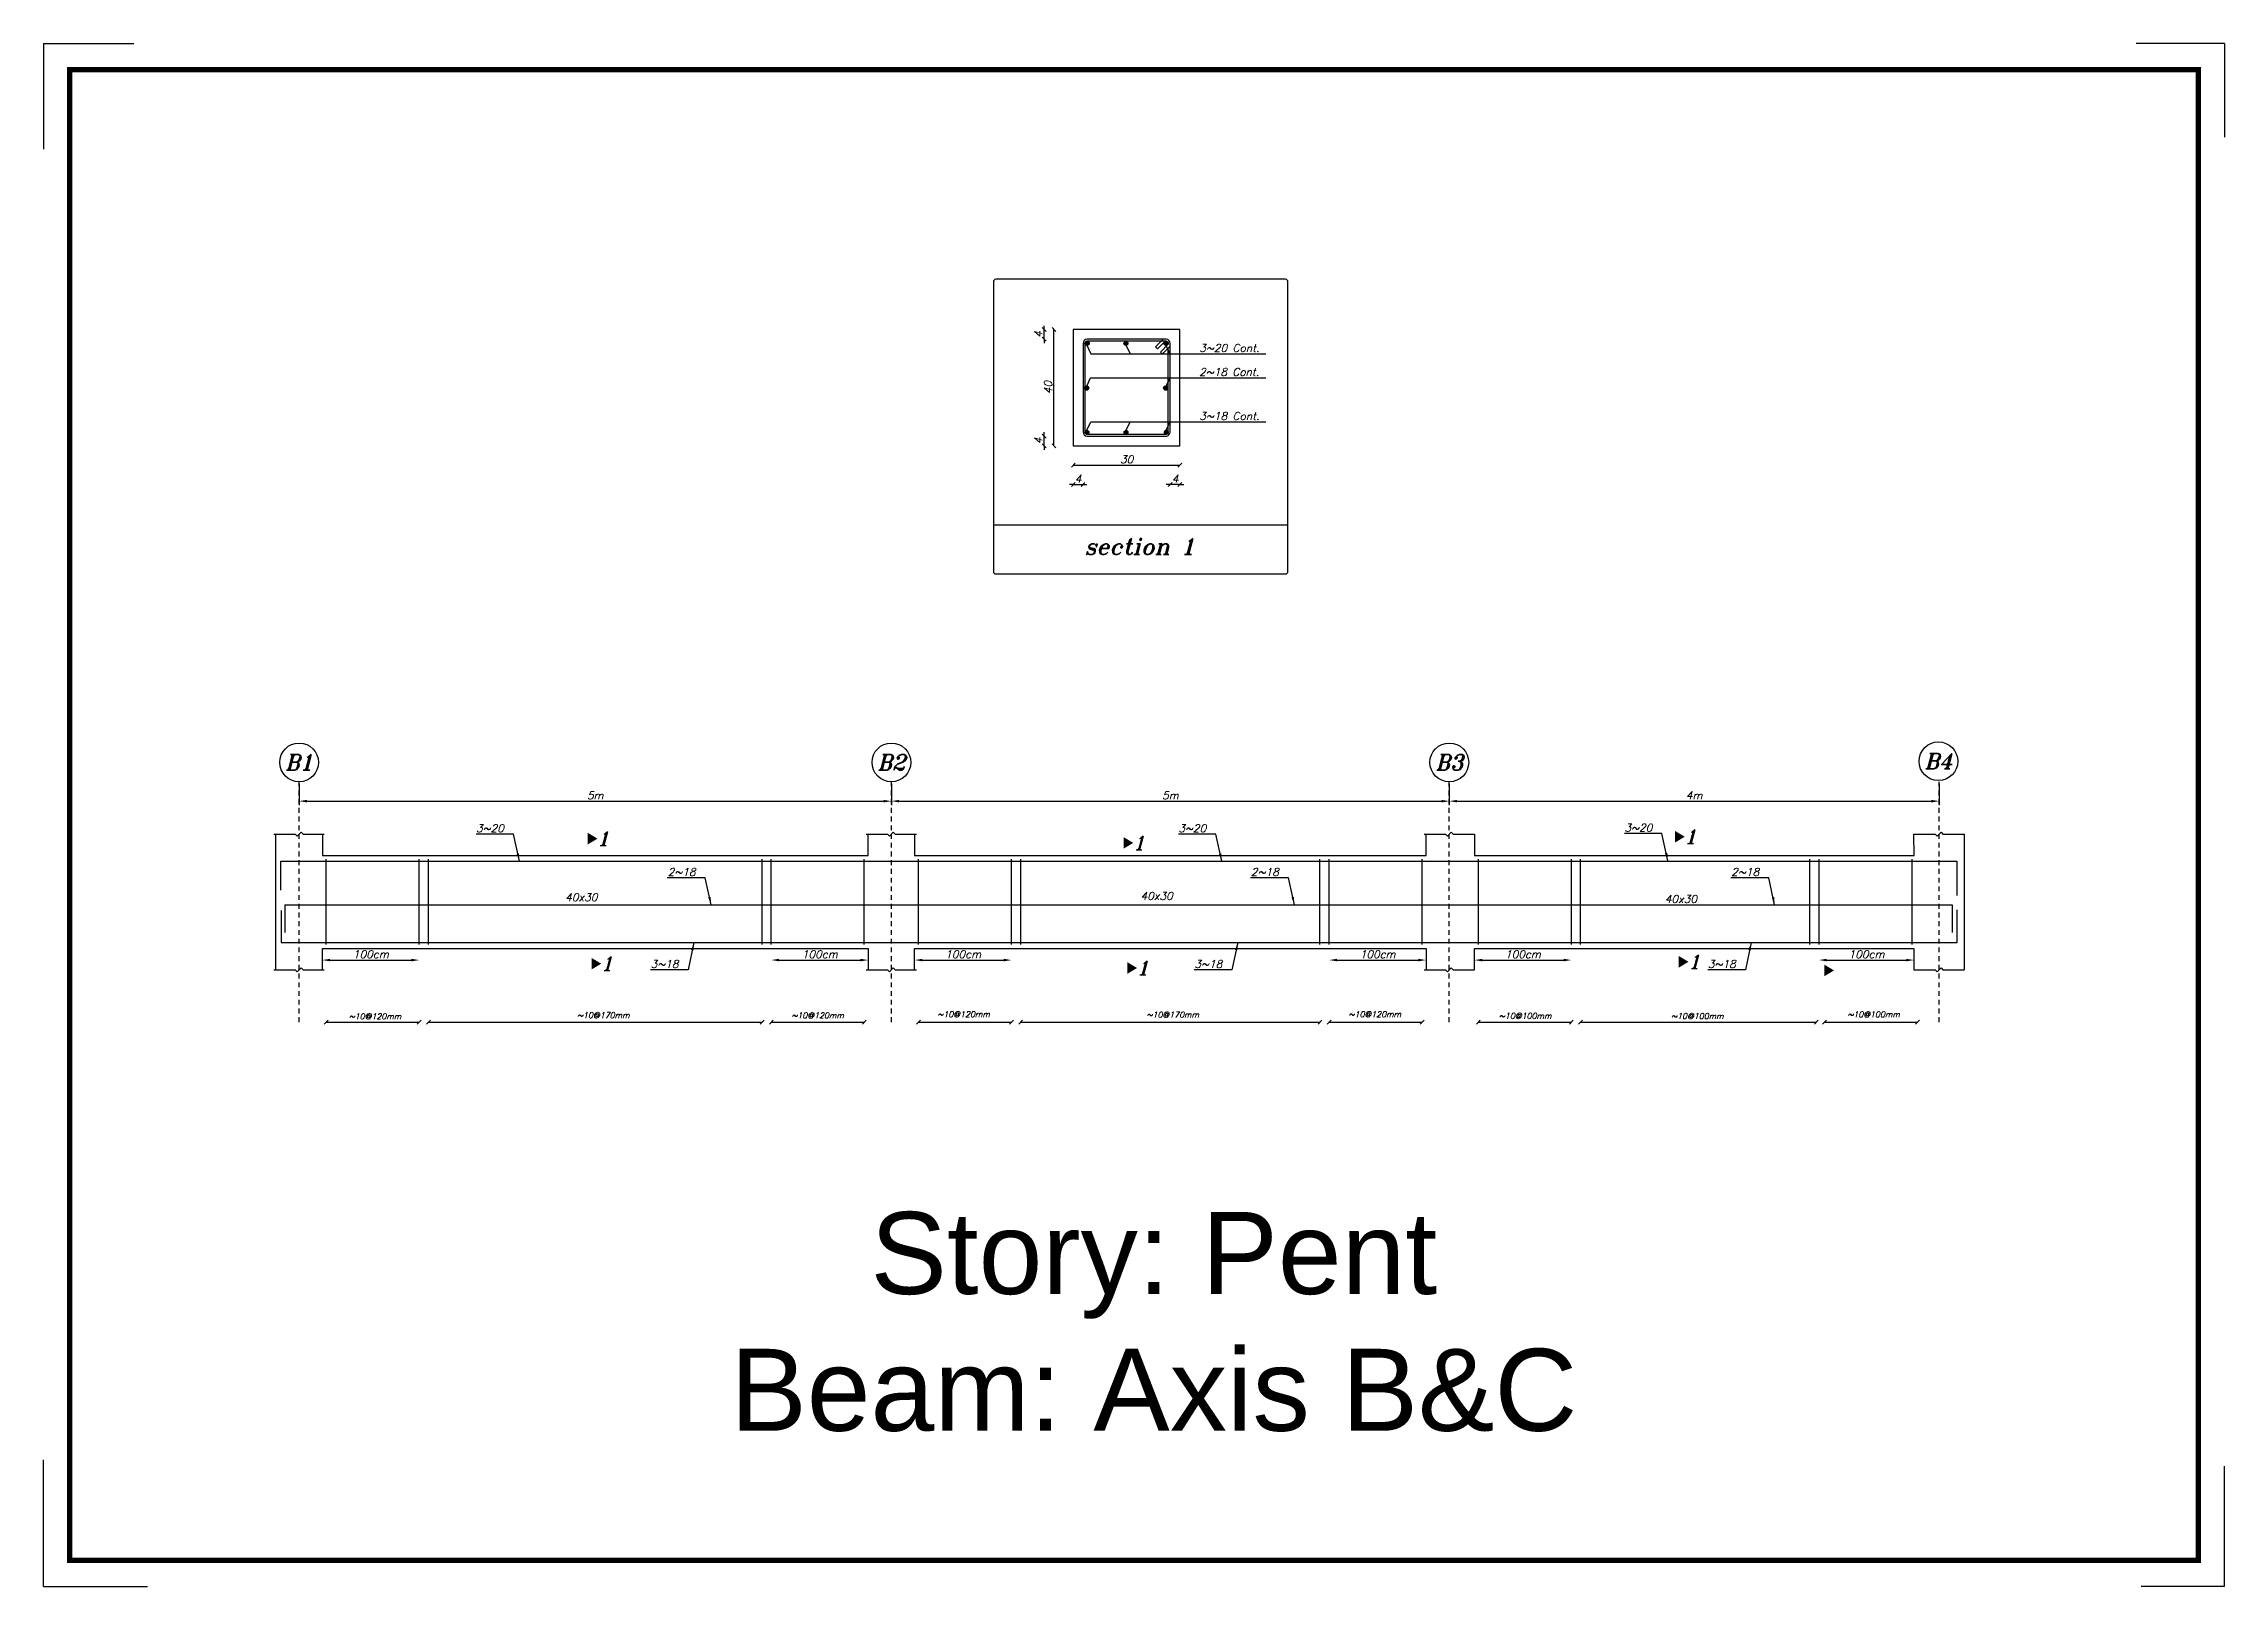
# Model space of a CAD drawing. Header units: inches. Extents: x -1152 to 1352, y 183 to 608.
# Drawn here: x 656.9 to 713.2, y 283.4 to 323.2 of the extents above; entities that cross this region are included whole.
import ezdxf
from ezdxf.enums import TextEntityAlignment as Align

# ---------------------------------------------------------------- set-up
doc = ezdxf.new("R2010")
doc.units = ezdxf.units.IN
doc.header["$MEASUREMENT"] = 0
doc.linetypes.add('HIDDEN2', pattern=[0.1875, 0.125, -0.0625])
doc.layers.add('Layer4', color=252, linetype='Continuous', lineweight=25)
doc.layers.add('SAZE_DRAWINGS', color=7, linetype='Continuous')
doc.styles.add('SAZE_STYLE', font='romancp.shx', dxfattribs={"oblique": 15})
doc.styles.add('SAZE_STYLE1', font='romant.shx', dxfattribs={"oblique": 15})
doc.styles.get("Standard").update_dxf_attribs({"font": 'arial.ttf'})
doc.dimstyles.new('SAZE_DIM_STYLE', dxfattribs={"dimtxt": 0.2, "dimasz": 0.2, "dimexe": 0.1, "dimexo": 0.05, "dimgap": 0.05, "dimtad": 0, "dimzin": 0, "dimdsep": 46, "dimtxsty": 'SAZE_STYLE', "dimcen": 0.09, "dimclrd": 2, "dimclre": 2, "dimclrt": 3, "dimadec": 0, "dimazin": 0, "dimtfac": 1, "dimtdec": 4, "dimtix": 1, "dimtmove": 1, "dimatfit": 3, "dimfxl": 1, "dimtolj": 1, "dimtzin": 0, "dimarcsym": 0})

# ---------------------------------------------------------------- blocks, each defined once
blk = doc.blocks.new('*D333')
at = {"layer": 'DEFPOINTS', "color": 0, "transparency": 16777216}
for p in [(663.506, 304.18), (678.793, 304.18), (678.793, 303.68)]:
    blk.add_point(p, dxfattribs=at)
at = {"layer": 'SAZE_DRAWINGS', "color": 2, "lineweight": -2, "transparency": 16777216}
for p, q in [((663.506, 304.13), (663.506, 303.58)), ((678.793, 304.13), (678.793, 303.58)), ((663.706, 303.68), (678.593, 303.68))]:
    blk.add_line(p, q, dxfattribs=at)
at = {"layer": 'SAZE_DRAWINGS', "color": 2, "transparency": 16777216}
for points in [[(663.706, 303.713), (663.706, 303.647), (663.506, 303.68)], [(678.593, 303.713), (678.593, 303.647), (678.793, 303.68)]]:
    blk.add_solid(points, dxfattribs=at)
at = {"layer": 'SAZE_DRAWINGS', "color": 3, "transparency": 16777216, "insert": (671.149, 303.83), "char_height": 0.2, "attachment_point": 5, "style": 'SAZE_STYLE'}
blk.add_mtext('\\A1;5m', dxfattribs=at)
blk = doc.blocks.new('*D334')
at = {"layer": 'DEFPOINTS', "color": 0, "transparency": 16777216}
for p in [(678.793, 304.18), (693.193, 304.18), (693.193, 303.68)]:
    blk.add_point(p, dxfattribs=at)
at = {"layer": 'SAZE_DRAWINGS', "color": 2, "lineweight": -2, "transparency": 16777216}
for p, q in [((678.793, 304.13), (678.793, 303.58)), ((693.193, 304.13), (693.193, 303.58)), ((678.993, 303.68), (692.993, 303.68))]:
    blk.add_line(p, q, dxfattribs=at)
at = {"layer": 'SAZE_DRAWINGS', "color": 2, "transparency": 16777216}
for points in [[(678.993, 303.713), (678.993, 303.647), (678.793, 303.68)], [(692.993, 303.713), (692.993, 303.647), (693.193, 303.68)]]:
    blk.add_solid(points, dxfattribs=at)
at = {"layer": 'SAZE_DRAWINGS', "color": 3, "transparency": 16777216, "insert": (685.993, 303.83), "char_height": 0.2, "attachment_point": 5, "style": 'SAZE_STYLE'}
blk.add_mtext('\\A1;5m', dxfattribs=at)
blk = doc.blocks.new('*D335')
at = {"layer": 'DEFPOINTS', "color": 0, "transparency": 16777216}
for p in [(664.106, 299.58), (666.606, 299.58), (666.606, 299.58)]:
    blk.add_point(p, dxfattribs=at)
at = {"layer": 'SAZE_DRAWINGS', "color": 2, "lineweight": -2, "transparency": 16777216}
blk.add_line((664.306, 299.58), (666.406, 299.58), dxfattribs=at)
at = {"layer": 'SAZE_DRAWINGS', "color": 2, "transparency": 16777216}
for points in [[(664.306, 299.613), (664.306, 299.547), (664.106, 299.58)], [(666.406, 299.613), (666.406, 299.547), (666.606, 299.58)]]:
    blk.add_solid(points, dxfattribs=at)
at = {"layer": 'SAZE_DRAWINGS', "color": 3, "transparency": 16777216, "insert": (665.356, 299.73), "char_height": 0.2, "attachment_point": 5, "style": 'SAZE_STYLE'}
blk.add_mtext('\\A1;100cm', dxfattribs=at)
blk = doc.blocks.new('*D336')
at = {"layer": 'DEFPOINTS', "color": 0, "transparency": 16777216}
for p in [(675.693, 299.58), (678.193, 299.58), (678.193, 299.58)]:
    blk.add_point(p, dxfattribs=at)
at = {"layer": 'SAZE_DRAWINGS', "color": 2, "lineweight": -2, "transparency": 16777216}
blk.add_line((675.893, 299.58), (677.993, 299.58), dxfattribs=at)
at = {"layer": 'SAZE_DRAWINGS', "color": 2, "transparency": 16777216}
for points in [[(675.893, 299.613), (675.893, 299.547), (675.693, 299.58)], [(677.993, 299.613), (677.993, 299.547), (678.193, 299.58)]]:
    blk.add_solid(points, dxfattribs=at)
at = {"layer": 'SAZE_DRAWINGS', "color": 3, "transparency": 16777216, "insert": (676.943, 299.73), "char_height": 0.2, "attachment_point": 5, "style": 'SAZE_STYLE'}
blk.add_mtext('\\A1;100cm', dxfattribs=at)
blk = doc.blocks.new('*D337')
at = {"layer": 'DEFPOINTS', "color": 0, "transparency": 16777216}
for p in [(679.393, 299.58), (681.893, 299.58), (681.893, 299.58)]:
    blk.add_point(p, dxfattribs=at)
at = {"layer": 'SAZE_DRAWINGS', "color": 2, "lineweight": -2, "transparency": 16777216}
blk.add_line((679.593, 299.58), (681.693, 299.58), dxfattribs=at)
at = {"layer": 'SAZE_DRAWINGS', "color": 2, "transparency": 16777216}
for points in [[(679.593, 299.613), (679.593, 299.547), (679.393, 299.58)], [(681.693, 299.613), (681.693, 299.547), (681.893, 299.58)]]:
    blk.add_solid(points, dxfattribs=at)
at = {"layer": 'SAZE_DRAWINGS', "color": 3, "transparency": 16777216, "insert": (680.643, 299.73), "char_height": 0.2, "attachment_point": 5, "style": 'SAZE_STYLE'}
blk.add_mtext('\\A1;100cm', dxfattribs=at)
blk = doc.blocks.new('*D338')
at = {"layer": 'DEFPOINTS', "color": 0, "transparency": 16777216}
for p in [(690.093, 299.58), (692.593, 299.58), (692.593, 299.58)]:
    blk.add_point(p, dxfattribs=at)
at = {"layer": 'SAZE_DRAWINGS', "color": 2, "lineweight": -2, "transparency": 16777216}
blk.add_line((690.293, 299.58), (692.393, 299.58), dxfattribs=at)
at = {"layer": 'SAZE_DRAWINGS', "color": 2, "transparency": 16777216}
for points in [[(690.293, 299.613), (690.293, 299.547), (690.093, 299.58)], [(692.393, 299.613), (692.393, 299.547), (692.593, 299.58)]]:
    blk.add_solid(points, dxfattribs=at)
at = {"layer": 'SAZE_DRAWINGS', "color": 3, "transparency": 16777216, "insert": (691.343, 299.73), "char_height": 0.2, "attachment_point": 5, "style": 'SAZE_STYLE'}
blk.add_mtext('\\A1;100cm', dxfattribs=at)
blk = doc.blocks.new('*D339')
at = {"layer": 'DEFPOINTS', "color": 0, "transparency": 16777216}
for p in [(693.193, 304.18), (705.835, 304.18), (705.835, 303.68)]:
    blk.add_point(p, dxfattribs=at)
at = {"layer": 'SAZE_DRAWINGS', "color": 2, "lineweight": -2, "transparency": 16777216}
for p, q in [((693.193, 304.13), (693.193, 303.58)), ((705.835, 304.13), (705.835, 303.58)), ((693.393, 303.68), (705.635, 303.68))]:
    blk.add_line(p, q, dxfattribs=at)
at = {"layer": 'SAZE_DRAWINGS', "color": 2, "transparency": 16777216}
for points in [[(693.393, 303.713), (693.393, 303.647), (693.193, 303.68)], [(705.635, 303.713), (705.635, 303.647), (705.835, 303.68)]]:
    blk.add_solid(points, dxfattribs=at)
at = {"layer": 'SAZE_DRAWINGS', "color": 3, "transparency": 16777216, "insert": (699.514, 303.83), "char_height": 0.2, "attachment_point": 5, "style": 'SAZE_STYLE'}
blk.add_mtext('\\A1;4m', dxfattribs=at)
blk = doc.blocks.new('*D340')
at = {"layer": 'DEFPOINTS', "color": 0, "transparency": 16777216}
for p in [(693.843, 299.58), (696.343, 299.58), (696.343, 299.58)]:
    blk.add_point(p, dxfattribs=at)
at = {"layer": 'SAZE_DRAWINGS', "color": 2, "lineweight": -2, "transparency": 16777216}
blk.add_line((694.043, 299.58), (696.143, 299.58), dxfattribs=at)
at = {"layer": 'SAZE_DRAWINGS', "color": 2, "transparency": 16777216}
for points in [[(694.043, 299.613), (694.043, 299.547), (693.843, 299.58)], [(696.143, 299.613), (696.143, 299.547), (696.343, 299.58)]]:
    blk.add_solid(points, dxfattribs=at)
at = {"layer": 'SAZE_DRAWINGS', "color": 3, "transparency": 16777216, "insert": (695.093, 299.73), "char_height": 0.2, "attachment_point": 5, "style": 'SAZE_STYLE'}
blk.add_mtext('\\A1;100cm', dxfattribs=at)
blk = doc.blocks.new('*D341')
at = {"layer": 'DEFPOINTS', "color": 0, "transparency": 16777216}
for p in [(702.735, 299.58), (705.185, 299.58), (705.185, 299.58)]:
    blk.add_point(p, dxfattribs=at)
at = {"layer": 'SAZE_DRAWINGS', "color": 2, "lineweight": -2, "transparency": 16777216}
blk.add_line((702.935, 299.58), (704.985, 299.58), dxfattribs=at)
at = {"layer": 'SAZE_DRAWINGS', "color": 2, "transparency": 16777216}
for points in [[(702.935, 299.613), (702.935, 299.547), (702.735, 299.58)], [(704.985, 299.613), (704.985, 299.547), (705.185, 299.58)]]:
    blk.add_solid(points, dxfattribs=at)
at = {"layer": 'SAZE_DRAWINGS', "color": 3, "transparency": 16777216, "insert": (703.96, 299.73), "char_height": 0.2, "attachment_point": 5, "style": 'SAZE_STYLE'}
blk.add_mtext('\\A1;100cm', dxfattribs=at)
blk = doc.blocks.new('SAZE-CIR-COL')
at = {"layer": 'SAZE_DRAWINGS'}
h = blk.add_hatch(color=0, dxfattribs=at)
h.dxf.hatch_style = 1
h.paths.add_polyline_path([(0.5, 0, 1), (-0.5, 0, 1)])
at = {"layer": 'SAZE_DRAWINGS', "color": 0}
blk.add_circle((0, 0), 0.5, dxfattribs=at)
blk = doc.blocks.new('_Oblique')
at = {"color": 0, "linetype": 'ByBlock', "lineweight": -2}
blk.add_line((-0.5, -0.5), (0.5, 0.5), dxfattribs=at)
blk = doc.blocks.new('*D348')
at = {"layer": 'DEFPOINTS', "color": 0, "transparency": 16777216}
for p in [(683.488, 311.847), (683.738, 311.847), (683.738, 311.847)]:
    blk.add_point(p, dxfattribs=at)
at = {"layer": 'SAZE_DRAWINGS', "color": 2, "lineweight": -2, "transparency": 16777216}
for p, q in [((683.488, 311.847), (683.388, 311.847)), ((683.488, 311.847), (683.738, 311.847)), ((683.738, 311.847), (683.838, 311.847))]:
    blk.add_line(p, q, dxfattribs=at)
at = {"layer": 'SAZE_DRAWINGS', "color": 2, "lineweight": -2, "transparency": 16777216, "xscale": 0.1, "yscale": 0.1, "zscale": 0.1}
blk.add_blockref('_Oblique', (683.488, 311.847), dxfattribs=at)
at = {"layer": 'SAZE_DRAWINGS', "color": 2, "lineweight": -2, "transparency": 16777216, "xscale": 0.1, "yscale": 0.1, "zscale": 0.1, "rotation": 180}
blk.add_blockref('_Oblique', (683.738, 311.847), dxfattribs=at)
at = {"layer": 'SAZE_DRAWINGS', "color": 3, "transparency": 16777216, "insert": (683.613, 311.997), "char_height": 0.2, "attachment_point": 5, "style": 'SAZE_STYLE'}
blk.add_mtext('\\A1;4', dxfattribs=at)
blk = doc.blocks.new('*D349')
at = {"layer": 'DEFPOINTS', "color": 0, "transparency": 16777216}
for p in [(683.488, 312.347), (686.238, 312.347), (686.238, 312.347)]:
    blk.add_point(p, dxfattribs=at)
at = {"layer": 'SAZE_DRAWINGS', "color": 2, "lineweight": -2, "transparency": 16777216}
blk.add_line((683.488, 312.347), (686.238, 312.347), dxfattribs=at)
at = {"layer": 'SAZE_DRAWINGS', "color": 2, "lineweight": -2, "transparency": 16777216, "xscale": 0.1, "yscale": 0.1, "zscale": 0.1, "rotation": 180}
blk.add_blockref('_Oblique', (683.488, 312.347), dxfattribs=at)
at = {"layer": 'SAZE_DRAWINGS', "color": 2, "lineweight": -2, "transparency": 16777216, "xscale": 0.1, "yscale": 0.1, "zscale": 0.1}
blk.add_blockref('_Oblique', (686.238, 312.347), dxfattribs=at)
at = {"layer": 'SAZE_DRAWINGS', "color": 3, "transparency": 16777216, "insert": (684.863, 312.497), "char_height": 0.2, "attachment_point": 5, "style": 'SAZE_STYLE'}
blk.add_mtext('\\A1;30', dxfattribs=at)
blk = doc.blocks.new('*D350')
at = {"layer": 'DEFPOINTS', "color": 0, "transparency": 16777216}
for p in [(685.988, 311.847), (685.988, 311.847), (686.238, 311.847)]:
    blk.add_point(p, dxfattribs=at)
at = {"layer": 'SAZE_DRAWINGS', "color": 2, "lineweight": -2, "transparency": 16777216}
for p, q in [((685.988, 311.847), (685.888, 311.847)), ((686.238, 311.847), (685.988, 311.847)), ((686.238, 311.847), (686.338, 311.847))]:
    blk.add_line(p, q, dxfattribs=at)
at = {"layer": 'SAZE_DRAWINGS', "color": 2, "lineweight": -2, "transparency": 16777216, "xscale": 0.1, "yscale": 0.1, "zscale": 0.1}
blk.add_blockref('_Oblique', (685.988, 311.847), dxfattribs=at)
at = {"layer": 'SAZE_DRAWINGS', "color": 2, "lineweight": -2, "transparency": 16777216, "xscale": 0.1, "yscale": 0.1, "zscale": 0.1, "rotation": 180}
blk.add_blockref('_Oblique', (686.238, 311.847), dxfattribs=at)
at = {"layer": 'SAZE_DRAWINGS', "color": 3, "transparency": 16777216, "insert": (686.113, 311.997), "char_height": 0.2, "attachment_point": 5, "style": 'SAZE_STYLE'}
blk.add_mtext('\\A1;4', dxfattribs=at)
blk = doc.blocks.new('*D351')
at = {"layer": 'DEFPOINTS', "color": 0, "transparency": 16777216}
for p in [(682.738, 313.097), (682.738, 313.097), (682.738, 312.847)]:
    blk.add_point(p, dxfattribs=at)
at = {"layer": 'SAZE_DRAWINGS', "color": 2, "lineweight": -2, "transparency": 16777216}
for p, q in [((682.738, 313.097), (682.738, 313.197)), ((682.738, 312.847), (682.738, 313.097)), ((682.738, 312.847), (682.738, 312.747))]:
    blk.add_line(p, q, dxfattribs=at)
at = {"layer": 'SAZE_DRAWINGS', "color": 2, "lineweight": -2, "transparency": 16777216, "xscale": 0.1, "yscale": 0.1, "zscale": 0.1}
for p, rotation in [((682.738, 313.097), 270), ((682.738, 312.847), 90)]:
    blk.add_blockref('_Oblique', p, dxfattribs=dict(at, rotation=rotation))
at = {"layer": 'SAZE_DRAWINGS', "color": 3, "transparency": 16777216, "insert": (682.588, 312.972), "char_height": 0.2, "attachment_point": 5, "rotation": 90, "style": 'SAZE_STYLE'}
blk.add_mtext('\\A1;4', dxfattribs=at)
blk = doc.blocks.new('*D352')
at = {"layer": 'DEFPOINTS', "color": 0, "transparency": 16777216}
for p in [(682.988, 315.847), (682.988, 315.847), (682.988, 312.847)]:
    blk.add_point(p, dxfattribs=at)
at = {"layer": 'SAZE_DRAWINGS', "color": 2, "lineweight": -2, "transparency": 16777216}
blk.add_line((682.988, 312.847), (682.988, 315.847), dxfattribs=at)
at = {"layer": 'SAZE_DRAWINGS', "color": 2, "lineweight": -2, "transparency": 16777216, "xscale": 0.1, "yscale": 0.1, "zscale": 0.1}
for p, rotation in [((682.988, 315.847), 90), ((682.988, 312.847), 270)]:
    blk.add_blockref('_Oblique', p, dxfattribs=dict(at, rotation=rotation))
at = {"layer": 'SAZE_DRAWINGS', "color": 3, "transparency": 16777216, "insert": (682.838, 314.347), "char_height": 0.2, "attachment_point": 5, "rotation": 90, "style": 'SAZE_STYLE'}
blk.add_mtext('\\A1;40', dxfattribs=at)
blk = doc.blocks.new('*D353')
at = {"layer": 'DEFPOINTS', "color": 0, "transparency": 16777216}
for p in [(682.738, 315.847), (682.738, 315.847), (682.738, 315.597)]:
    blk.add_point(p, dxfattribs=at)
at = {"layer": 'SAZE_DRAWINGS', "color": 2, "lineweight": -2, "transparency": 16777216}
for p, q in [((682.738, 315.847), (682.738, 315.947)), ((682.738, 315.597), (682.738, 315.847)), ((682.738, 315.597), (682.738, 315.497))]:
    blk.add_line(p, q, dxfattribs=at)
at = {"layer": 'SAZE_DRAWINGS', "color": 2, "lineweight": -2, "transparency": 16777216, "xscale": 0.1, "yscale": 0.1, "zscale": 0.1}
for p, rotation in [((682.738, 315.847), 270), ((682.738, 315.597), 90)]:
    blk.add_blockref('_Oblique', p, dxfattribs=dict(at, rotation=rotation))
at = {"layer": 'SAZE_DRAWINGS', "color": 3, "transparency": 16777216, "insert": (682.588, 315.722), "char_height": 0.2, "attachment_point": 5, "rotation": 90, "style": 'SAZE_STYLE'}
blk.add_mtext('\\A1;4', dxfattribs=at)

msp = doc.modelspace()

# ---------------------------------------------------------------- linework, layer by layer
at = {"color": 3}
msp.add_line((706.48483, 302.83014), (706.48483, 299.33014), dxfattribs=at)
at = {"color": 6}
for p, q in [((706.29492, 302.13014), (706.29492, 301.24571)), ((663.13701, 301.00779), (663.13701, 300.28976)), ((706.17066, 301.00779), (706.17066, 300.28976)), ((706.29986, 300.03014), (706.29986, 300.8734))]:
    msp.add_line(p, q, dxfattribs=at)
at = {"layer": 'Layer4'}
for p, q in [((656.91115, 323.224), (656.91115, 320.50326)), ((656.91115, 323.224), (659.24384, 323.224)), ((713.19752, 323.224), (710.92193, 323.224)), ((713.19752, 323.224), (713.19752, 320.81347)), ((656.91115, 283.4215), (656.91115, 286.68833)), ((713.19752, 283.4215), (713.19752, 286.52266)), ((713.19752, 283.4215), (713.19752, 284.76166)), ((656.91115, 283.4215), (659.5915, 283.4215)), ((713.19752, 283.4215), (711.04673, 283.4215))]:
    msp.add_line(p, q, dxfattribs=at)
at = {"layer": 'Layer4', "const_width": 0.13402}
msp.add_lwpolyline([(657.58123, 322.55393), (712.52744, 322.55393), (712.52744, 284.09158), (657.58123, 284.09158)], close=True, dxfattribs=at)
at = {"layer": 'SAZE_DRAWINGS', "color": 8}
msp.add_line((681.42404, 310.8095), (689.02627, 310.8095), dxfattribs=at)
msp.add_lwpolyline([(681.4874, 309.54201), (688.96292, 309.54201, 0.41421356), (689.02627, 309.60537), (689.02627, 317.08089, 0.41421356), (688.96292, 317.14424), (681.4874, 317.14424, 0.41421356), (681.42404, 317.08089), (681.42404, 309.60537, 0.41421356)], format="xyb", close=True, dxfattribs=at)
at = {"layer": 'SAZE_DRAWINGS', "color": 3}
msp.add_lwpolyline([(683.48836, 312.84724), (686.23836, 312.84724), (686.23836, 315.84724), (683.48836, 315.84724)], close=True, dxfattribs=at)
at = {"layer": 'SAZE_DRAWINGS', "color": 4}
msp.add_lwpolyline([(683.84336, 313.09724), (685.88336, 313.09724, 0.41421356), (685.98836, 313.20224), (685.98836, 315.49224, 0.41421356), (685.88336, 315.59724), (683.84336, 315.59724, 0.41421356), (683.73836, 315.49224), (683.73836, 313.20224, 0.41421356)], format="xyb", close=True, dxfattribs=at)
for points, format in [([(685.93836, 315.46724), (685.93836, 315.49224, 0.41421356), (685.88336, 315.54724), (683.84336, 315.54724, 0.41421356), (683.78836, 315.49224), (683.78836, 313.20224, 0.41421356), (683.84336, 313.14724), (685.88336, 313.14724, 0.41421356), (685.93836, 313.20224), (685.93836, 315.36724)], "xyb"), ([(670.95451, 302.71319, 0.3, 0, 0), (671.20451, 302.71319, 0, 0, 0)], "xyseb"), ([(699.0181, 302.7624, 0.3, 0, 0), (699.2681, 302.7624, 0, 0, 0)], "xyseb"), ([(684.78417, 302.60293, 0.3, 0, 0), (685.03417, 302.60293, 0, 0, 0)], "xyseb"), ([(671.05287, 299.48583, 0.3, 0, 0), (671.30287, 299.48583, 0, 0, 0)], "xyseb"), ([(684.88254, 299.37557, 0.3, 0, 0), (685.13254, 299.37557, 0, 0, 0)], "xyseb"), ([(699.11647, 299.53505, 0.3, 0, 0), (699.36647, 299.53505, 0, 0, 0)], "xyseb"), ([(702.87202, 299.31301, 0.3, 0, 0), (703.12202, 299.31301, 0, 0, 0)], "xyseb")]:
    msp.add_lwpolyline(points, format=format, dxfattribs=at)
for points in [[(685.85836, 315.54724), (685.65836, 315.34724), (685.60836, 315.39724), (685.80836, 315.59724)], [(685.93836, 315.46724), (685.73836, 315.26724), (685.78836, 315.21724), (685.98836, 315.41724)]]:
    msp.add_lwpolyline(points, dxfattribs=at)
at = {"layer": 'SAZE_DRAWINGS', "color": 2, "linetype": 'HIDDEN2'}
for points in [[(663.50604, 297.98014), (663.50604, 304.18014)], [(678.79256, 297.98014), (678.79256, 304.18014)], [(693.19256, 297.98014), (693.19256, 304.18014)], [(705.83483, 297.98014), (705.83483, 304.18014)]]:
    msp.add_lwpolyline(points, dxfattribs=at)
at = {"layer": 'SAZE_DRAWINGS', "color": 8}
for points in [[(662.85604, 302.83014), (663.40604, 302.83014), (663.45604, 302.78014), (663.55604, 302.88014), (663.60604, 302.83014), (664.15604, 302.83014)], [(678.14256, 302.83014), (678.69256, 302.83014), (678.74256, 302.78014), (678.84256, 302.88014), (678.89256, 302.83014), (679.44256, 302.83014)], [(692.54256, 302.83014), (693.09256, 302.83014), (693.14256, 302.78014), (693.24256, 302.88014), (693.29256, 302.83014), (693.84256, 302.83014)], [(705.18483, 302.83014), (705.73483, 302.83014), (705.78483, 302.78014), (705.88483, 302.88014), (705.93483, 302.83014), (706.48483, 302.83014)], [(662.85604, 299.33014), (663.40604, 299.33014), (663.45604, 299.28014), (663.55604, 299.38014), (663.60604, 299.33014), (664.15604, 299.33014)], [(678.14256, 299.33014), (678.69256, 299.33014), (678.74256, 299.28014), (678.84256, 299.38014), (678.89256, 299.33014), (679.44256, 299.33014)], [(692.54256, 299.33014), (693.09256, 299.33014), (693.14256, 299.28014), (693.24256, 299.38014), (693.29256, 299.33014), (693.84256, 299.33014)], [(705.18483, 299.33014), (705.73483, 299.33014), (705.78483, 299.28014), (705.88483, 299.38014), (705.93483, 299.33014), (706.48483, 299.33014)]]:
    msp.add_lwpolyline(points, dxfattribs=at)
at = {"layer": 'SAZE_DRAWINGS', "color": 3, "linetype": 'Continuous'}
for points in [[(662.90604, 299.33014), (662.90604, 302.83014)], [(664.10604, 302.83014), (664.10604, 302.28014), (678.19256, 302.28014), (678.19256, 302.83014)], [(679.39256, 302.83014), (679.39256, 302.28014), (692.59256, 302.28014), (692.59256, 302.83014)], [(693.84256, 302.83014), (693.84256, 302.28014), (705.19107, 302.28014), (705.18483, 302.83014)], [(664.10604, 299.33014), (664.10604, 299.88014), (678.19256, 299.88014), (678.19256, 299.33014)], [(679.39256, 299.33014), (679.39256, 299.88014), (692.59256, 299.88014), (692.59256, 299.33014)], [(693.84256, 299.33014), (693.84256, 299.88014), (705.1844, 299.88014), (705.18483, 299.33014)]]:
    msp.add_lwpolyline(points, dxfattribs=at)
at = {"layer": 'SAZE_DRAWINGS', "color": 6, "linetype": 'Continuous'}
for points in [[(663.03604, 301.38492), (663.03604, 302.13014), (706.29492, 302.13014)], [(663.04404, 300.85941), (663.04404, 300.03014), (706.29986, 300.03014)], [(663.13701, 301.00779), (706.17066, 301.00779)]]:
    msp.add_lwpolyline(points, dxfattribs=at)
at = {"layer": 'SAZE_DRAWINGS', "color": 4, "linetype": 'Continuous'}
for points in [[(664.20604, 299.98014), (664.20604, 302.18014)], [(666.60604, 299.98014), (666.60604, 302.18014)], [(666.84404, 299.98014), (666.84404, 302.18014)], [(675.45456, 299.98014), (675.45456, 302.18014)], [(675.69256, 299.98014), (675.69256, 302.18014)], [(678.09256, 299.98014), (678.09256, 302.18014)], [(679.49256, 299.98014), (679.49256, 302.18014)], [(681.89256, 299.98014), (681.89256, 302.18014)], [(682.13056, 299.98014), (682.13056, 302.18014)], [(689.85456, 299.98014), (689.85456, 302.18014)], [(690.09256, 299.98014), (690.09256, 302.18014)], [(692.49256, 299.98014), (692.49256, 302.18014)], [(693.94256, 299.98014), (693.94256, 302.18014)], [(696.34256, 299.98014), (696.34256, 302.18014)], [(696.58056, 299.98014), (696.58056, 302.18014)], [(702.49683, 299.98014), (702.49683, 302.18014)], [(702.73483, 299.98014), (702.73483, 302.18014)], [(705.13483, 299.98014), (705.13483, 302.18014)]]:
    msp.add_lwpolyline(points, dxfattribs=at)
at = {"layer": 'SAZE_DRAWINGS', "color": 1}
for points in [[(664.15604, 297.93014), (664.25604, 298.03014)], [(664.20604, 297.98014), (666.60604, 297.98014)], [(666.55604, 297.93014), (666.65604, 298.03014)], [(666.79404, 297.93014), (666.89404, 298.03014)], [(666.84404, 297.98014), (675.45456, 297.98014)], [(675.40456, 297.93014), (675.50456, 298.03014)], [(675.64256, 297.93014), (675.74256, 298.03014)], [(675.69256, 297.98014), (678.09256, 297.98014)], [(678.04256, 297.93014), (678.14256, 298.03014)], [(679.44256, 297.93014), (679.54256, 298.03014)], [(679.49256, 297.98014), (681.89256, 297.98014)], [(681.84256, 297.93014), (681.94256, 298.03014)], [(682.08056, 297.93014), (682.18056, 298.03014)], [(682.13056, 297.98014), (689.85456, 297.98014)], [(689.80456, 297.93014), (689.90456, 298.03014)], [(690.04256, 297.93014), (690.14256, 298.03014)], [(690.09256, 297.98014), (692.49256, 297.98014)], [(692.44256, 297.93014), (692.54256, 298.03014)], [(693.89256, 297.93014), (693.99256, 298.03014)], [(693.94256, 297.98014), (696.34256, 297.98014)], [(696.29256, 297.93014), (696.39256, 298.03014)], [(696.53056, 297.93014), (696.63056, 298.03014)], [(696.58056, 297.98014), (702.66518, 297.98014)], [(702.61518, 297.93014), (702.71518, 298.03014)], [(702.8283, 297.93014), (702.9283, 298.03014)], [(702.8783, 297.98014), (705.2783, 297.98014)], [(705.2283, 297.93014), (705.3283, 298.03014)]]:
    msp.add_lwpolyline(points, dxfattribs=at)
at = {"layer": 'SAZE_DRAWINGS', "color": 2}
for centre in [(663.50604, 304.68014), (678.79256, 304.68014), (693.19256, 304.68014), (705.81745, 304.70969)]:
    msp.add_ellipse(centre, major_axis=(0.5, 0), ratio=1, dxfattribs=at)

# ---------------------------------------------------------------- block references
at = {"layer": 'SAZE_DRAWINGS', "color": 6}
for p, xscale, yscale, zscale in [((683.84336, 315.49224), 0.11, 0.11, 0.11), ((684.84502, 315.49047), 0.1, 0.1, 0.1), ((685.88336, 315.49224), 0.11, 0.11, 0.11), ((683.83128, 314.33673), 0.11, 0.11, 0.11), ((685.87128, 314.33673), 0.11, 0.11, 0.11), ((683.83836, 313.19724), 0.1, 0.1, 0.1), ((684.84945, 313.19392), 0.1, 0.1, 0.1), ((685.88836, 313.19724), 0.1, 0.1, 0.1)]:
    msp.add_blockref('SAZE-CIR-COL', p, dxfattribs=dict(at, xscale=xscale, yscale=yscale, zscale=zscale))

# ---------------------------------------------------------------- texts
at = {"color": 6, "insert": (657.03975, 293.08046), "char_height": 2.116983, "attachment_point": 1}
msp.add_mtext_dynamic_manual_height_columns('\\pxqc;Story: Pent\\PBeam: Axis B&C', width=57.0507531, gutter_width=36.72032, heights=[0], dxfattribs=at)
at = {"layer": 'SAZE_DRAWINGS', "color": 2, "style": 'SAZE_STYLE1', "oblique": 15}
for s, height, p in [('section 1', 0.411787, (685.20332, 310.24748)), ('40x30', 0.2, (670.78958, 301.20051)), ('40x30', 0.2, (685.63817, 301.23495)), ('40x30', 0.2, (699.16834, 301.15649))]:
    msp.add_text(s, height=height, dxfattribs=at).set_placement(p, align=Align.MIDDLE_CENTER)
at = {"layer": 'SAZE_DRAWINGS', "color": 3, "style": 'SAZE_STYLE1', "oblique": 15}
for s, p in [('B1', (663.50604, 304.68014)), ('B2', (678.79256, 304.68014)), ('B3', (693.19256, 304.68014)), ('B4', (705.81745, 304.70969))]:
    msp.add_text(s, height=0.4, dxfattribs=at).set_placement(p, align=Align.MIDDLE_CENTER)
at = {"layer": 'SAZE_DRAWINGS', "color": 2, "style": 'SAZE_STYLE1', "oblique": 15}
for p in [(671.20451, 302.71319), (699.2681, 302.7624), (685.03417, 302.60293), (671.30287, 299.48583), (685.13254, 299.37557), (699.36647, 299.53505)]:
    msp.add_text('1', height=0.35, dxfattribs=at).set_placement(p, align=Align.MIDDLE_LEFT)
at = {"layer": 'SAZE_DRAWINGS', "color": 3, "style": 'SAZE_STYLE', "oblique": 15}
for s, p in [('~10@120mm', (665.46394, 298.05354)), ('~10@170mm', (671.35749, 298.08225)), ('~10@120mm', (676.88956, 298.07811)), ('~10@120mm', (680.65662, 298.10671)), ('~10@170mm', (686.05479, 298.09654)), ('~10@120mm', (691.2697, 298.10671)), ('~10@100mm', (695.15159, 298.06531)), ('~10@100mm', (699.59503, 298.0607)), ('~10@100mm', (704.14477, 298.10373))]:
    msp.add_text(s, height=0.15, dxfattribs=at).set_placement(p, align=Align.CENTER)
at = {"layer": 'SAZE_DRAWINGS', "color": 3, "char_height": 0.2, "style": 'SAZE_STYLE'}
for s, insert, attachment_point in [('\\A1;3~20 Cont.', (686.73836, 315.27224), 7), ('\\A1;2~18 Cont.', (686.73418, 314.65461), 7), ('\\A1;3~18 Cont.', (686.73836, 313.51724), 7), ('\\A1;3~20', (668.79074, 302.88015), 9), ('\\A1;3~20', (686.91815, 302.87947), 9), ('\\A1;3~20', (698.43191, 302.89316), 9), ('\\A1;2~18', (673.73883, 301.75415), 9), ('\\A1;2~18', (688.79332, 301.75438), 9), ('\\A1;2~18', (701.18997, 301.7544), 9), ('\\A1;3~18', (673.29705, 299.38015), 9), ('\\A1;3~18', (687.33225, 299.38015), 9), ('\\A1;3~18', (700.58397, 299.38015), 9)]:
    msp.add_mtext(s, dxfattribs=dict(at, insert=insert, attachment_point=attachment_point))

# ---------------------------------------------------------------- dimensions: what is measured, and where the dimension line sits
at = {"layer": 'SAZE_DRAWINGS', "color": 2}
for base, p1, p2, text, override, picture, middle in [((682.73836, 315.84724), (682.73836, 315.59724), (682.73836, 315.84724), '4', {"dimtxt": 0.2, "dimasz": 0.1, "dimgap": 0.05, "dimtad": 1, "dimdec": 1, "dimlfac": 20, "dimrnd": 5, "dimzin": 8, "dimblk": 'Oblique', "dimse1": 1, "dimse2": 1, "dimclrd": 2, "dimclre": 2, "dimclrt": 3}, '*D353', (682.58836, 315.72224)), ((682.98836, 315.84724), (682.98836, 312.84724), (682.98836, 315.84724), '40', {"dimtxt": 0.2, "dimasz": 0.1, "dimgap": 0.05, "dimtad": 1, "dimdec": 1, "dimlfac": 20, "dimrnd": 0.5, "dimzin": 8, "dimblk": 'Oblique', "dimse1": 1, "dimse2": 1, "dimclrd": 2, "dimclre": 2, "dimclrt": 3}, '*D352', (682.83836, 314.34724)), ((682.73836, 313.09724), (682.73836, 312.84724), (682.73836, 313.09724), '4', {"dimtxt": 0.2, "dimasz": 0.1, "dimgap": 0.05, "dimtad": 1, "dimdec": 1, "dimlfac": 20, "dimrnd": 5, "dimzin": 8, "dimblk": 'Oblique', "dimse1": 1, "dimse2": 1, "dimclrd": 2, "dimclre": 2, "dimclrt": 3}, '*D351', (682.58836, 312.97224))]:
    dim = msp.add_linear_dim(base=base, p1=p1, p2=p2, angle=90, text=text, dimstyle='SAZE_DIM_STYLE', override=override, dxfattribs=at)
    dim.commit()
    dim.dimension.update_dxf_attribs({"geometry": picture, "text_midpoint": middle})
for base, p1, p2, text, override, picture, middle in [((686.23836, 312.34724), (683.48836, 312.34724), (686.23836, 312.34724), '30', {"dimtxt": 0.2, "dimasz": 0.1, "dimgap": 0.05, "dimtad": 1, "dimdec": 1, "dimlfac": 20, "dimrnd": 0.5, "dimzin": 8, "dimblk": 'Oblique', "dimse1": 1, "dimse2": 1, "dimclrd": 2, "dimclre": 2, "dimclrt": 3}, '*D349', (684.86336, 312.49724)), ((683.73836, 311.84724), (683.48836, 311.84724), (683.73836, 311.84724), '4', {"dimtxt": 0.2, "dimasz": 0.1, "dimgap": 0.05, "dimtad": 1, "dimdec": 1, "dimlfac": 20, "dimrnd": 5, "dimzin": 8, "dimblk": 'Oblique', "dimse1": 1, "dimse2": 1, "dimclrd": 2, "dimclre": 2, "dimclrt": 3}, '*D348', (683.61336, 311.99724)), ((685.98836, 311.84724), (686.23836, 311.84724), (685.98836, 311.84724), '4', {"dimtxt": 0.2, "dimasz": 0.1, "dimgap": 0.05, "dimtad": 1, "dimdec": 1, "dimlfac": 20, "dimrnd": 5, "dimzin": 8, "dimblk": 'Oblique', "dimse1": 1, "dimse2": 1, "dimclrd": 2, "dimclre": 2, "dimclrt": 3}, '*D350', (686.11336, 311.99724)), ((678.79256, 303.68014), (663.50604, 304.18014), (678.79256, 304.18014), '5m', {"dimtxt": 0.2, "dimasz": 0.2, "dimgap": 0.05, "dimtad": 1, "dimdec": 1, "dimlfac": 50, "dimrnd": 1, "dimzin": 8, "dimclrd": 2, "dimclre": 2, "dimclrt": 3}, '*D333', (671.1493, 303.83014)), ((693.19256, 303.68014), (678.79256, 304.18014), (693.19256, 304.18014), '5m', {"dimtxt": 0.2, "dimasz": 0.2, "dimgap": 0.05, "dimtad": 1, "dimdec": 1, "dimlfac": 50, "dimrnd": 1, "dimzin": 8, "dimclrd": 2, "dimclre": 2, "dimclrt": 3}, '*D334', (685.99256, 303.83014)), ((705.83483, 303.68014), (693.19256, 304.18014), (705.83483, 304.18014), '4m', {"dimtxt": 0.2, "dimasz": 0.2, "dimgap": 0.05, "dimtad": 1, "dimdec": 1, "dimlfac": 50, "dimrnd": 1, "dimzin": 8, "dimclrd": 2, "dimclre": 2, "dimclrt": 3}, '*D339', (699.51369, 303.83014)), ((666.60604, 299.58014), (664.10604, 299.58014), (666.60604, 299.58014), '100cm', {"dimtxt": 0.2, "dimasz": 0.2, "dimgap": 0.05, "dimtad": 1, "dimdec": 1, "dimlfac": 50, "dimrnd": 1, "dimzin": 8, "dimse1": 1, "dimse2": 1, "dimclrd": 2, "dimclre": 2, "dimclrt": 3}, '*D335', (665.35604, 299.73014)), ((678.19256, 299.58014), (675.69256, 299.58014), (678.19256, 299.58014), '100cm', {"dimtxt": 0.2, "dimasz": 0.2, "dimgap": 0.05, "dimtad": 1, "dimdec": 1, "dimlfac": 50, "dimrnd": 1, "dimzin": 8, "dimse1": 1, "dimse2": 1, "dimclrd": 2, "dimclre": 2, "dimclrt": 3}, '*D336', (676.94256, 299.73014)), ((681.89256, 299.58014), (679.39256, 299.58014), (681.89256, 299.58014), '100cm', {"dimtxt": 0.2, "dimasz": 0.2, "dimgap": 0.05, "dimtad": 1, "dimdec": 1, "dimlfac": 50, "dimrnd": 1, "dimzin": 8, "dimse1": 1, "dimse2": 1, "dimclrd": 2, "dimclre": 2, "dimclrt": 3}, '*D337', (680.64256, 299.73014)), ((692.59256, 299.58014), (690.09256, 299.58014), (692.59256, 299.58014), '100cm', {"dimtxt": 0.2, "dimasz": 0.2, "dimgap": 0.05, "dimtad": 1, "dimdec": 1, "dimlfac": 50, "dimrnd": 1, "dimzin": 8, "dimse1": 1, "dimse2": 1, "dimclrd": 2, "dimclre": 2, "dimclrt": 3}, '*D338', (691.34256, 299.73014)), ((696.34256, 299.58014), (693.84256, 299.58014), (696.34256, 299.58014), '100cm', {"dimtxt": 0.2, "dimasz": 0.2, "dimgap": 0.05, "dimtad": 1, "dimdec": 1, "dimlfac": 50, "dimrnd": 1, "dimzin": 8, "dimse1": 1, "dimse2": 1, "dimclrd": 2, "dimclre": 2, "dimclrt": 3}, '*D340', (695.09256, 299.73014)), ((705.18463, 299.58014), (702.73483, 299.58014), (705.18463, 299.58014), '100cm', {"dimtxt": 0.2, "dimasz": 0.2, "dimgap": 0.05, "dimtad": 1, "dimdec": 1, "dimlfac": 50, "dimrnd": 1, "dimzin": 8, "dimse1": 1, "dimse2": 1, "dimclrd": 2, "dimclre": 2, "dimclrt": 3}, '*D341', (703.95973, 299.73014))]:
    dim = msp.add_linear_dim(base=base, p1=p1, p2=p2, text=text, dimstyle='SAZE_DIM_STYLE', override=override, dxfattribs=at)
    dim.commit()
    dim.dimension.update_dxf_attribs({"geometry": picture, "text_midpoint": middle})

# ---------------------------------------------------------------- leaders
at = {"layer": 'SAZE_DRAWINGS', "annotation_type": 0, "has_hookline": 1, "hookline_direction": 0}
for points, text_width in [([(683.83836, 315.44224), (683.93836, 315.22224), (686.68836, 315.22224)], 1.71615), ([(683.83418, 314.38461), (683.93418, 314.60461), (686.68418, 314.60461)], 1.72636), ([(683.83836, 313.24724), (683.93836, 313.46724), (686.68836, 313.46724)], 1.71615)]:
    msp.add_leader(points, dimstyle='SAZE_DIM_STYLE', override={"dimasz": 0.1, "dimgap": 0.05, "dimtad": 1, "dimdec": 3, "dimse1": 1, "dimse2": 1, "dimclrd": 2}, dxfattribs=dict(at, text_width=text_width))
at = {"layer": 'SAZE_DRAWINGS'}
for points in [[(684.85162, 315.44013), (684.95162, 315.22013)], [(685.87836, 315.44224), (685.97836, 315.22224)], [(685.88418, 314.38461), (685.98418, 314.60461)], [(684.85233, 313.24771), (684.95233, 313.46771)], [(685.88836, 313.24724), (685.98836, 313.46724)]]:
    msp.add_leader(points, dimstyle='SAZE_DIM_STYLE', override={"dimasz": 0.1, "dimgap": 0.05, "dimtad": 1, "dimdec": 3, "dimse1": 1, "dimse2": 1, "dimclrd": 2}, dxfattribs=at)
at = {"layer": 'SAZE_DRAWINGS', "color": 2, "annotation_type": 0, "has_hookline": 1, "hookline_direction": 1}
for points, text_width in [([(669.19074, 302.13015), (669.04074, 302.83015), (668.84074, 302.83015)], 0.71889), ([(687.31815, 302.12947), (687.16815, 302.82947), (686.96815, 302.82947)], 0.71889), ([(698.83191, 302.14316), (698.68191, 302.84316), (698.48191, 302.84316)], 0.71889), ([(674.13883, 301.00415), (673.98883, 301.70415), (673.78883, 301.70415)], 0.73165), ([(689.19332, 301.00438), (689.04332, 301.70438), (688.84332, 301.70438)], 0.73165), ([(701.58997, 301.0044), (701.43997, 301.7044), (701.23997, 301.7044)], 0.73165), ([(673.69705, 300.03015), (673.54705, 299.33015), (673.34705, 299.33015)], 0.72144), ([(687.73225, 300.03015), (687.58225, 299.33015), (687.38225, 299.33015)], 0.72144), ([(700.98397, 300.03015), (700.83397, 299.33015), (700.63397, 299.33015)], 0.72144)]:
    msp.add_leader(points, dimstyle='SAZE_DIM_STYLE', override={"dimasz": 0.2, "dimgap": 0.05, "dimtad": 1, "dimclrd": 2}, dxfattribs=dict(at, text_width=text_width))

doc.saveas('drawing.dxf')
